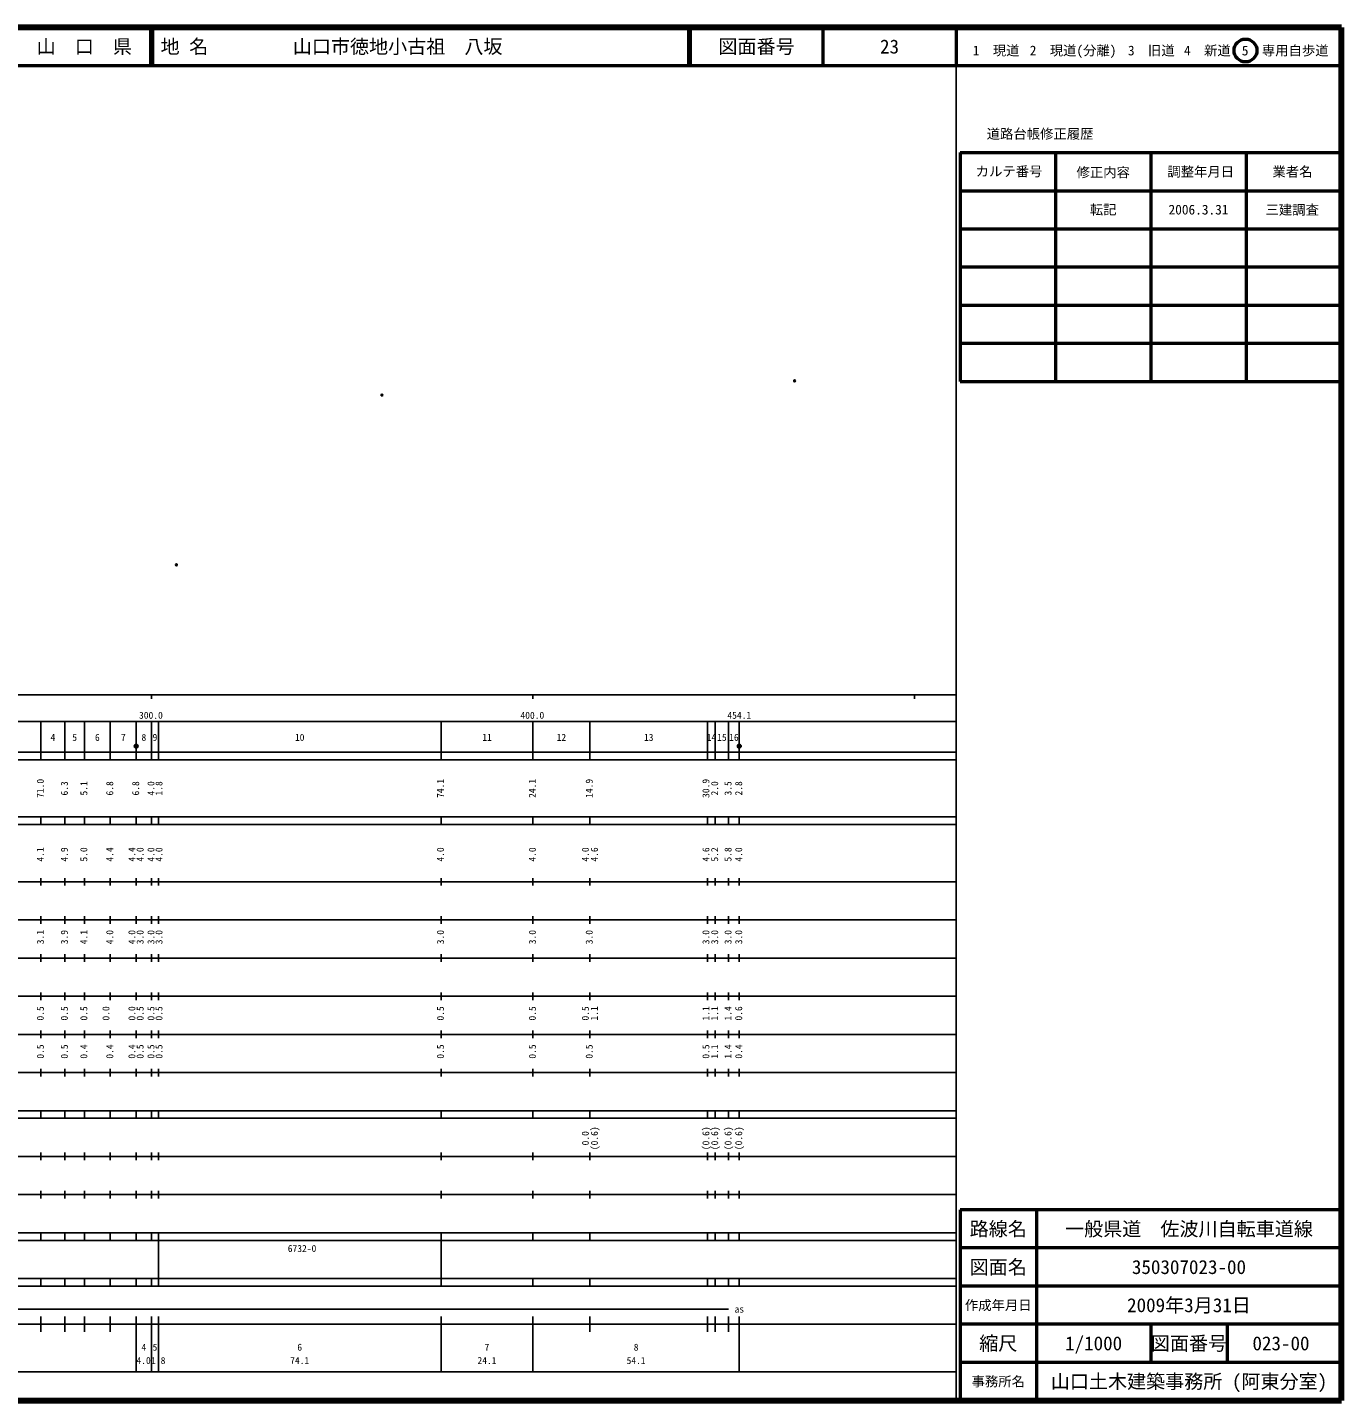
# Model space of a CAD drawing. Units: millimetres on the paper. Extents: x 40 to 680, y 20 to 380.
# Drawn here: x 335.5 to 680, y 20 to 380 of the extents above; entities that cross this region are included whole.
import ezdxf
from ezdxf.enums import TextEntityAlignment as Align

# ---------------------------------------------------------------- set-up
doc = ezdxf.new("R2010")
doc.units = ezdxf.units.MM
doc.header["$PDMODE"] = 32
doc.header["$PDSIZE"] = 0.5
doc.layers.add('M-OTRS', color=6, linetype='Continuous')
doc.layers.add('M-TTL-TXT', color=7, linetype='Continuous')
for name, color, linetype, lineweight in [('M-TTL', 2, 'Continuous', 140), ('M-TTL-BAND', 7, 'Continuous', 25), ('M-TTL-FRAM', 2, 'Continuous', 50), ('M-TTL-LINE', 7, 'Continuous', 50)]:
    doc.layers.add(name, color=color, linetype=linetype, lineweight=lineweight)
doc.styles.add('ＭＳ ゴシック', font='')
doc.styles.get('ＭＳ ゴシック').set_extended_font_data('MS Gothic')

msp = doc.modelspace()

# ---------------------------------------------------------------- hatches: boundary and pattern name
at = {"layer": 'M-TTL-BAND'}
for points in [[(364.493, 191.538, 1), (363.493, 191.538, 1)], [(522.593, 191.544, 1), (521.593, 191.544, 1)]]:
    msp.add_hatch(color=256, dxfattribs=at).paths.add_polyline_path(points)

# ---------------------------------------------------------------- linework, layer by layer
at = {"layer": 'M-OTRS'}
for p in [(536.615, 287.344), (428.424, 283.628), (374.515, 239.14)]:
    msp.add_point(p, dxfattribs=at)
at = {"layer": 'M-TTL'}
for p, q in [((680, 380), (40, 380)), ((680, 20), (680, 380)), ((40, 20), (680, 20))]:
    msp.add_line(p, q, dxfattribs=at)
at = {"layer": 'M-TTL-BAND'}
for p, q in [((579, 20), (579, 370)), ((40, 205), (579, 205)), ((368, 205), (368, 204)), ((468, 205), (468, 204)), ((568, 205), (568, 204)), ((68, 198), (579, 198)), ((339, 188), (339, 198)), ((345.3, 188), (345.3, 198)), ((350.4, 188), (350.4, 198)), ((357.2, 188), (357.2, 198)), ((364, 188), (364, 198)), ((368, 188), (368, 198)), ((369.8, 188), (369.8, 198)), ((443.9, 188), (443.9, 198)), ((468, 188), (468, 198)), ((482.9, 188), (482.9, 198)), ((513.8, 188), (513.8, 198)), ((515.8, 188), (515.8, 198)), ((519.3, 188), (519.3, 198)), ((522.1, 188), (522.1, 198)), ((40, 190), (579, 190)), ((40, 188), (579, 188)), ((40, 173), (579, 173)), ((339, 171), (339, 173)), ((345.3, 171), (345.3, 173)), ((350.4, 171), (350.4, 173)), ((357.2, 171), (357.2, 173)), ((364, 171), (364, 173)), ((368, 171), (368, 173)), ((369.8, 171), (369.8, 173)), ((443.9, 171), (443.9, 173)), ((468, 171), (468, 173)), ((482.9, 171), (482.9, 173)), ((513.8, 171), (513.8, 173)), ((515.8, 171), (515.8, 173)), ((519.3, 171), (519.3, 173)), ((522.1, 171), (522.1, 173)), ((40, 171), (579, 171)), ((40, 156), (579, 156)), ((339, 155), (339, 157)), ((345.3, 155), (345.3, 157)), ((350.4, 155), (350.4, 157)), ((357.2, 155), (357.2, 157)), ((364, 155), (364, 157)), ((368, 155), (368, 157)), ((369.8, 155), (369.8, 157)), ((443.9, 155), (443.9, 157)), ((468, 155), (468, 157)), ((482.9, 155), (482.9, 157)), ((513.8, 155), (513.8, 157)), ((515.8, 155), (515.8, 157)), ((519.3, 155), (519.3, 157)), ((522.1, 155), (522.1, 157)), ((46, 146), (579, 146)), ((339, 145), (339, 147)), ((345.3, 145), (345.3, 147)), ((350.4, 145), (350.4, 147)), ((357.2, 145), (357.2, 147)), ((364, 145), (364, 147)), ((368, 145), (368, 147)), ((369.8, 145), (369.8, 147)), ((443.9, 145), (443.9, 147)), ((468, 145), (468, 147)), ((482.9, 145), (482.9, 147)), ((513.8, 145), (513.8, 147)), ((515.8, 145), (515.8, 147)), ((519.3, 145), (519.3, 147)), ((522.1, 145), (522.1, 147)), ((339, 135), (339, 137)), ((345.3, 135), (345.3, 137)), ((350.4, 135), (350.4, 137)), ((357.2, 135), (357.2, 137)), ((364, 135), (364, 137)), ((368, 135), (368, 137)), ((369.8, 135), (369.8, 137)), ((443.9, 135), (443.9, 137)), ((468, 135), (468, 137)), ((482.9, 135), (482.9, 137)), ((513.8, 135), (513.8, 137)), ((515.8, 135), (515.8, 137)), ((519.3, 135), (519.3, 137)), ((522.1, 135), (522.1, 137)), ((52, 136), (579, 136)), ((46, 126), (579, 126)), ((339, 125), (339, 127)), ((345.3, 125), (345.3, 127)), ((350.4, 125), (350.4, 127)), ((357.2, 125), (357.2, 127)), ((364, 125), (364, 127)), ((368, 125), (368, 127)), ((369.8, 125), (369.8, 127)), ((443.9, 125), (443.9, 127)), ((468, 125), (468, 127)), ((482.9, 125), (482.9, 127)), ((513.8, 125), (513.8, 127)), ((515.8, 125), (515.8, 127)), ((519.3, 125), (519.3, 127)), ((522.1, 125), (522.1, 127)), ((52, 116), (579, 116)), ((339, 115), (339, 117)), ((345.3, 115), (345.3, 117)), ((350.4, 115), (350.4, 117)), ((357.2, 115), (357.2, 117)), ((364, 115), (364, 117)), ((368, 115), (368, 117)), ((369.8, 115), (369.8, 117)), ((443.9, 115), (443.9, 117)), ((468, 115), (468, 117)), ((482.9, 115), (482.9, 117)), ((513.8, 115), (513.8, 117)), ((515.8, 115), (515.8, 117)), ((519.3, 115), (519.3, 117)), ((522.1, 115), (522.1, 117)), ((46, 106), (579, 106)), ((339, 105), (339, 107)), ((345.3, 105), (345.3, 107)), ((350.4, 105), (350.4, 107)), ((357.2, 105), (357.2, 107)), ((364, 105), (364, 107)), ((368, 105), (368, 107)), ((369.8, 105), (369.8, 107)), ((443.9, 105), (443.9, 107)), ((468, 105), (468, 107)), ((482.9, 105), (482.9, 107)), ((513.8, 105), (513.8, 107)), ((515.8, 105), (515.8, 107)), ((519.3, 105), (519.3, 107)), ((522.1, 105), (522.1, 107)), ((40, 96), (579, 96)), ((40, 94), (579, 94)), ((339, 94), (339, 96)), ((345.3, 94), (345.3, 96)), ((350.4, 94), (350.4, 96)), ((357.2, 94), (357.2, 96)), ((364, 94), (364, 96)), ((368, 94), (368, 96)), ((369.8, 94), (369.8, 96)), ((443.9, 94), (443.9, 96)), ((468, 94), (468, 96)), ((482.9, 94), (482.9, 96)), ((513.8, 94), (513.8, 96)), ((515.8, 94), (515.8, 96)), ((519.3, 94), (519.3, 96)), ((522.1, 94), (522.1, 96)), ((49, 84), (579, 84)), ((339, 83), (339, 85)), ((345.3, 83), (345.3, 85)), ((350.4, 83), (350.4, 85)), ((357.2, 83), (357.2, 85)), ((364, 83), (364, 85)), ((368, 83), (368, 85)), ((369.8, 83), (369.8, 85)), ((443.9, 83), (443.9, 85)), ((468, 83), (468, 85)), ((482.9, 83), (482.9, 85)), ((513.8, 83), (513.8, 85)), ((515.8, 83), (515.8, 85)), ((519.3, 83), (519.3, 85)), ((522.1, 83), (522.1, 85)), ((40, 74), (579, 74)), ((339, 73), (339, 75)), ((345.3, 73), (345.3, 75)), ((350.4, 73), (350.4, 75)), ((357.2, 73), (357.2, 75)), ((364, 73), (364, 75)), ((368, 73), (368, 75)), ((369.8, 73), (369.8, 75)), ((443.9, 73), (443.9, 75)), ((468, 73), (468, 75)), ((482.9, 73), (482.9, 75)), ((513.8, 73), (513.8, 75)), ((515.8, 73), (515.8, 75)), ((519.3, 73), (519.3, 75)), ((522.1, 73), (522.1, 75)), ((40, 64), (579, 64)), ((40, 62), (579, 62)), ((339, 62), (339, 64)), ((345.3, 62), (345.3, 64)), ((350.4, 62), (350.4, 64)), ((357.2, 62), (357.2, 64)), ((364, 62), (364, 64)), ((368, 62), (368, 64)), ((369.8, 62), (369.8, 64)), ((369.8, 52), (369.8, 62)), ((443.9, 62), (443.9, 64)), ((443.9, 52), (443.9, 62)), ((468, 62), (468, 64)), ((482.9, 62), (482.9, 64)), ((513.8, 62), (513.8, 64)), ((515.8, 62), (515.8, 64)), ((519.3, 62), (519.3, 64)), ((522.1, 62), (522.1, 64)), ((40, 52), (579, 52)), ((339, 50), (339, 52)), ((345.3, 50), (345.3, 52)), ((350.4, 50), (350.4, 52)), ((357.2, 50), (357.2, 52)), ((364, 50), (364, 52)), ((368, 50), (368, 52)), ((369.8, 50), (369.8, 52)), ((443.9, 50), (443.9, 52)), ((468, 50), (468, 52)), ((482.9, 50), (482.9, 52)), ((513.8, 50), (513.8, 52)), ((515.8, 50), (515.8, 52)), ((519.3, 50), (519.3, 52)), ((522.1, 50), (522.1, 52)), ((40, 50), (579, 50)), ((71, 44), (519.3, 44)), ((40, 40), (579, 40)), ((339, 38), (339, 42)), ((345.3, 38), (345.3, 42)), ((350.4, 38), (350.4, 42)), ((357.2, 38), (357.2, 42)), ((364, 27.5), (364, 42)), ((368, 27.5), (368, 42)), ((369.8, 27.5), (369.8, 42)), ((443.9, 27.5), (443.9, 42)), ((468, 27.5), (468, 42)), ((482.9, 38), (482.9, 42)), ((513.8, 38), (513.8, 42)), ((515.8, 38), (515.8, 42)), ((519.3, 38), (519.3, 42)), ((522.1, 27.5), (522.1, 42)), ((68, 27.5), (579, 27.5))]:
    msp.add_line(p, q, dxfattribs=at)
for centre in [(363.993, 191.538), (522.093, 191.544)]:
    msp.add_circle(centre, 0.5, dxfattribs=at)
at = {"layer": 'M-TTL-FRAM'}
for p, q in [((580, 347.197), (580, 287.197)), ((580, 347.197), (680, 347.197)), ((580, 287.197), (680, 287.197)), ((680, 70), (580, 70)), ((580, 70), (580, 20))]:
    msp.add_line(p, q, dxfattribs=at)
at = {"layer": 'M-TTL-LINE'}
for p, q in [((367.75, 380), (367.75, 370)), ((368.25, 380), (368.25, 370)), ((508.747, 380), (508.747, 370)), ((509.247, 380), (509.247, 370)), ((543.997, 380), (543.997, 370)), ((579, 380), (579, 370)), ((40, 370), (680, 370)), ((605, 347.197), (605, 287.197)), ((630, 347.197), (630, 287.197)), ((655, 347.197), (655, 287.197)), ((580, 337.197), (680, 337.197)), ((580, 327.197), (680, 327.197)), ((580, 317.197), (680, 317.197)), ((580, 307.197), (680, 307.197)), ((580, 297.197), (680, 297.197)), ((600, 70), (600, 20)), ((680, 60), (580, 60)), ((680, 50), (580, 50)), ((680, 40), (580, 40)), ((630, 40), (630, 30)), ((650, 40), (650, 30)), ((680, 30), (580, 30))]:
    msp.add_line(p, q, dxfattribs=at)
msp.add_circle((654.812, 373.958), 3, dxfattribs=at)

# ---------------------------------------------------------------- texts
at = {"layer": 'M-TTL-BAND', "style": 'ＭＳ ゴシック'}
for s, p in [('300.0', (367.844, 198.195)), ('400.0', (467.844, 198.195)), ('454.1', (522.1, 198.195)), ('4', (342.15, 192.405)), ('5', (347.85, 192.405)), ('6', (353.8, 192.405)), ('7', (360.6, 192.405)), ('8', (366, 192.405)), ('9', (368.9, 192.405)), ('10', (406.85, 192.405)), ('11', (455.95, 192.405)), ('12', (475.45, 192.405)), ('13', (498.35, 192.405)), ('14', (514.8, 192.405)), ('15', (517.55, 192.405)), ('16', (520.7, 192.405)), ('as', (522.113, 42.5)), ('4', (366, 32.523)), ('5', (368.9, 32.523)), ('6', (406.85, 32.523)), ('7', (455.95, 32.523)), ('8', (495.05, 32.523)), ('4.0', (365.926, 29.033)), ('1.8', (369.778, 29.033)), ('74.1', (406.85, 29.033)), ('24.1', (455.95, 29.033)), ('54.1', (495.05, 29.033))]:
    msp.add_text(s, height=1.833, dxfattribs=at).set_placement(p, align=Align.BOTTOM_CENTER)
for s, p in [('71.0', (340.309, 180.5)), ('6.3', (346.609, 180.5)), ('5.1', (351.709, 180.5)), ('6.8', (358.509, 180.5)), ('6.8', (365.309, 180.5)), ('4.0', (369.309, 180.5)), ('1.8', (371.411, 180.5)), ('74.1', (445.209, 180.5)), ('24.1', (469.309, 180.5)), ('14.9', (484.209, 180.5)), ('30.9', (514.807, 180.5)), ('2.0', (517.109, 180.5)), ('3.5', (520.609, 180.5)), ('2.8', (523.409, 180.5)), ('4.1', (340.309, 163.174)), ('4.9', (346.609, 163.174)), ('5.0', (351.709, 163.174)), ('4.4', (358.509, 163.174)), ('4.4', (364.309, 163.174)), ('4.0', (366.469, 163.174)), ('4.0', (369.309, 163.174)), ('4.0', (371.411, 163.174)), ('4.0', (445.209, 163.174)), ('4.0', (469.309, 163.174)), ('4.0', (483.209, 163.174)), ('4.6', (485.579, 163.174)), ('4.6', (514.807, 163.174)), ('5.2', (517.109, 163.174)), ('5.8', (520.609, 163.174)), ('4.0', (523.409, 163.174)), ('3.1', (340.309, 141.5)), ('3.9', (346.609, 141.5)), ('4.1', (351.709, 141.5)), ('4.0', (358.509, 141.5)), ('4.0', (364.309, 141.5)), ('3.0', (366.463, 141.5)), ('3.0', (369.309, 141.5)), ('3.0', (371.411, 141.5)), ('3.0', (445.209, 141.5)), ('3.0', (469.309, 141.5)), ('3.0', (484.209, 141.5)), ('3.0', (514.807, 141.5)), ('3.0', (517.109, 141.5)), ('3.0', (520.609, 141.5)), ('3.0', (523.409, 141.5)), ('0.5', (340.309, 121.5)), ('0.5', (346.609, 121.5)), ('0.5', (351.709, 121.5)), ('0.0', (357.509, 121.5)), ('0.0', (364.309, 121.5)), ('0.5', (366.463, 121.5)), ('0.5', (369.309, 121.5)), ('0.5', (371.411, 121.5)), ('0.5', (445.209, 121.5)), ('0.5', (469.309, 121.5)), ('0.5', (483.209, 121.5)), ('1.1', (485.579, 121.5)), ('1.1', (514.807, 121.5)), ('1.1', (517.109, 121.5)), ('1.4', (520.609, 121.5)), ('0.6', (523.409, 121.5)), ('0.5', (340.309, 111.5)), ('0.5', (346.609, 111.5)), ('0.4', (351.709, 111.5)), ('0.4', (358.509, 111.5)), ('0.4', (364.309, 111.5)), ('0.5', (366.463, 111.5)), ('0.5', (369.309, 111.5)), ('0.5', (371.411, 111.5)), ('0.5', (445.209, 111.5)), ('0.5', (469.309, 111.5)), ('0.5', (484.209, 111.5)), ('0.5', (514.807, 111.5)), ('1.1', (517.109, 111.5)), ('1.4', (520.609, 111.5)), ('0.4', (523.409, 111.5)), ('0.0', (483.209, 88.764)), ('(0.6)', (485.579, 88.764)), ('(0.6)', (514.807, 88.764)), ('(0.6)', (517.109, 88.764)), ('(0.6)', (520.609, 88.764)), ('(0.6)', (523.409, 88.764))]:
    msp.add_text(s, height=1.833, rotation=90, dxfattribs=at).set_placement(p, align=Align.BOTTOM_CENTER)
msp.add_text('6732-0', height=1.833, dxfattribs=at).set_placement((403.725, 58.405), align=Align.BOTTOM_LEFT)
at = {"layer": 'M-TTL-TXT', "style": 'ＭＳ ゴシック'}
for s, height, p in [('山\u3000口\u3000県', 3.666, (350.375, 375)), ('図面番号', 3.666, (526.622, 375)), ('23', 3.666, (561.497, 375)), ('1\u3000現道', 2.566, (589.448, 373.958)), ('2\u3000現道(分離)', 2.566, (609.619, 373.958)), ('3\u3000旧道', 2.566, (630.121, 373.958)), ('4\u3000新道', 2.566, (644.824, 373.958)), ('5\u3000専用自歩道', 2.566, (665.228, 373.958)), ('道路台帳修正履歴', 2.566, (600.968, 352.113)), ('カルテ番号', 2.566, (592.839, 342.277)), ('修正内容', 2.566, (617.509, 342.023)), ('調整年月日', 2.566, (643.089, 342.197)), ('業者名', 2.566, (667.134, 342.197)), ('転記', 2.566, (617.5, 332.245)), ('2006.3.31', 2.566, (642.5, 332.245)), ('三建調査', 2.566, (667.077, 332.189)), ('路線名', 3.666, (590, 65)), ('路線名', 3.666, (590, 65)), ('一般県道\u3000佐波川自転車道線', 3.666, (640, 65)), ('図面名', 3.666, (590, 55)), ('図面名', 3.666, (590, 55)), ('350307023-00', 3.666, (640, 55)), ('2009年3月31日', 3.666, (640, 45)), ('作成年月日', 2.566, (590, 45)), ('作成年月日', 2.566, (590, 45)), ('縮尺', 3.666, (590, 35)), ('縮尺', 3.666, (590, 35)), ('1/1000', 3.666, (615, 35)), ('図面番号', 3.666, (640, 35)), ('図面番号', 3.666, (640, 35)), ('023-00', 3.666, (664.125, 35)), ('事務所名', 2.566, (590, 25)), ('事務所名', 2.566, (590, 25)), ('山口土木建築事務所 (阿東分室)', 3.666, (640, 25))]:
    msp.add_text(s, height=height, dxfattribs=at).set_placement(p, align=Align.MIDDLE_CENTER)
for s, p in [('地 名', (370.38, 375)), ('山口市徳地小古祖\u3000八坂', (405.024, 375))]:
    msp.add_text(s, height=3.666, dxfattribs=at).set_placement(p, align=Align.MIDDLE_LEFT)

doc.saveas('drawing.dxf')
